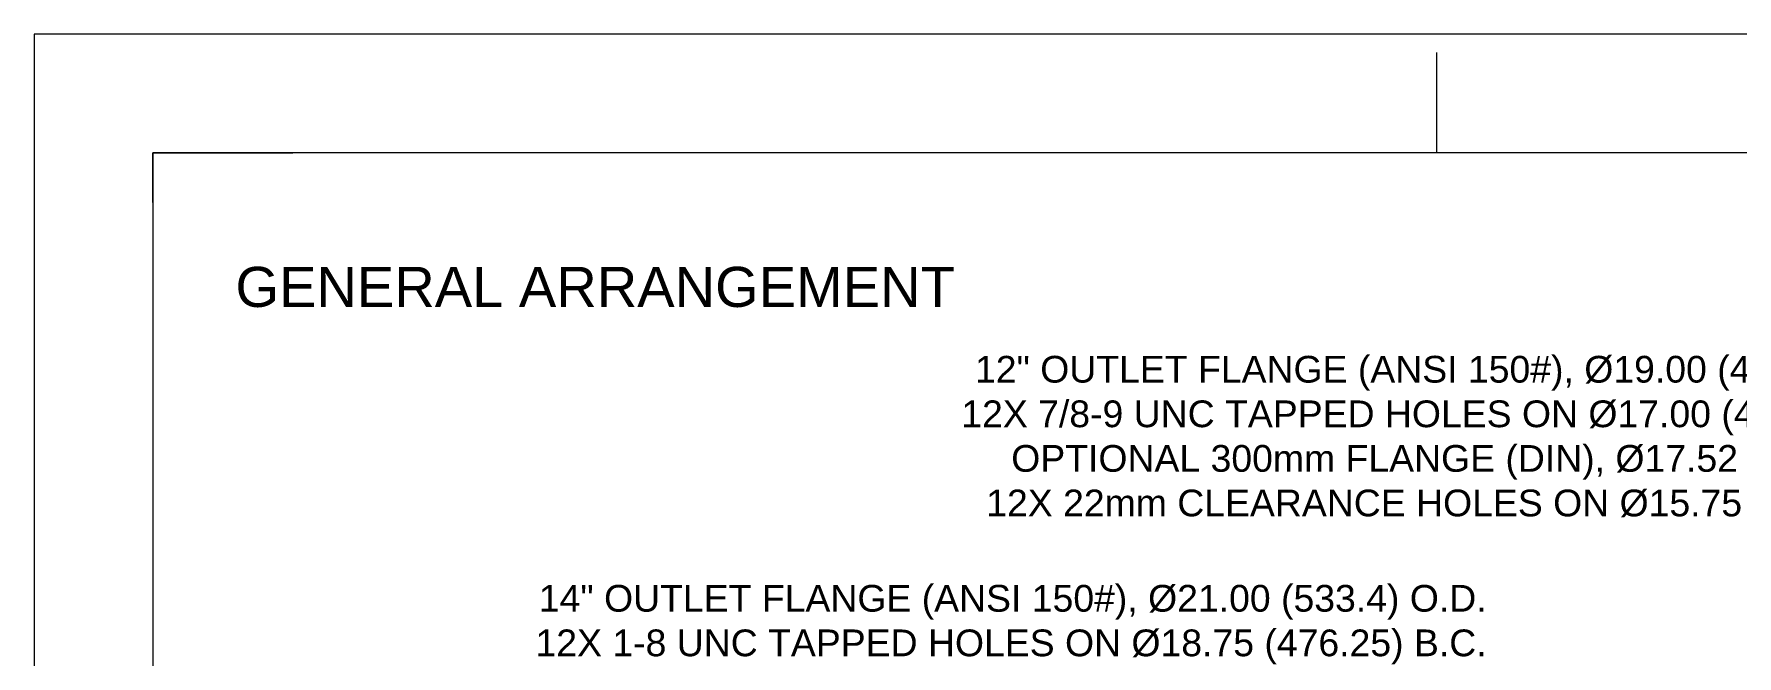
# Model space of a CAD drawing. Header units: inches. Extents: x 2 to 422, y -2 to 317.
# Drawn here: x 2 to 129.3, y 270.8 to 317.4 of the extents above; entities that cross this region are included whole.
import ezdxf
from ezdxf.enums import TextEntityAlignment as Align

# ---------------------------------------------------------------- set-up
doc = ezdxf.new("R2010")
doc.units = ezdxf.units.IN
doc.header["$MEASUREMENT"] = 0
doc.layers.add('Title Block', color=7, linetype='Continuous')
doc.layers.add('TXT', color=7, linetype='Continuous')
doc.styles.add('ACANSTS', font='romans.shx', dxfattribs={"height": 1})
doc.styles.add('Roman', font='romans')
doc.styles.get("Standard").update_dxf_attribs({"font": 'arial.ttf'})

# ---------------------------------------------------------------- blocks, each defined once
blk = doc.blocks.new('LONE STAR BLOWER TITLE BLOCK (SIZE A)')
at = {"layer": 'Title Block', "lineweight": 15}
for p, q in [((23.625, 18), (0, 18)), ((0, 18), (0, 0)), ((5.9062, 17.5), (5.9062, 17.9219)), ((23.125, 17.5), (0.5, 17.5)), ((23.125, 17.5), (0.5, 17.5)), ((0.5, 17.5), (0.5, 0.5)), ((0.5, 17.2912), (0.5, 17.5)), ((0.5, 17.5), (1.0894, 17.5)), ((0.5, 17.2912), (0.5, 14.2179))]:
    blk.add_line(p, q, dxfattribs=at)
at = {"layer": 'Title Block', "lineweight": 15, "style": 'ACANSTS'}
for tag, p, height in [('DRAWN_BY', (14.3692, 2.2855), 0.135), ('DRAWN_DATE', (15.5145, 2.2938), 0.135), ('DRAWING_SUBTITLE', (17.5134, 1.9768), 0.2025), ('CHECKED_BY', (14.3914, 1.9397), 0.135), ('CHECK_DATE', (15.4958, 1.9404), 0.135), ('ENGINEER', (14.3854, 1.6081), 0.135), ('ENG_DATE', (15.4868, 1.6029), 0.135), ('DRAWING_SUBTITLE', (17.5109, 1.5494), 0.2025), ('MANUFACTURING', (14.3811, 1.2706), 0.135), ('MFG_DATE', (15.4879, 1.2695), 0.135), ('CONTROL', (14.3811, 0.9331), 0.135), ('CONTROL_DATE', (15.4879, 0.932), 0.135), ('CAGE_CODE', (17.7275, 0.9163), 0.135), ('MODEL_FILE_NAME', (8.2952, 0.6111), 0.135), ('APPROVED_BY', (14.3698, 0.5685), 0.135), ('APPROVAL_DATE', (15.4796, 0.5615), 0.135)]:
    blk.add_attdef(tag, p, '', height=height, dxfattribs=at)
at = {"layer": 'Title Block', "lineweight": 15, "style": 'Roman', "flags": 8}
for tag, height, p in [('DWG_NUMBER', 0.2812, (18.9096, 1.1474)), ('SCALE', 0.135, (17.9035, 0.7041)), ('SHEETNUMBER', 0.135, (21.2556, 0.7041)), ('TOTA_SHEETS', 0.135, (21.8939, 0.7016))]:
    blk.add_attdef(tag, text='', height=height, dxfattribs=at).set_placement(p, align=Align.TOP_LEFT)
at = {"layer": 'Title Block', "lineweight": 15, "style": 'ACANSTS'}
blk.add_attdef('REVISION', text='', height=0.135, dxfattribs=at).set_placement((22.8495, 0.8933), align=Align.CENTER)

msp = doc.modelspace()

# ---------------------------------------------------------------- block references
at = {"xscale": 17.75796442161139, "yscale": 17.75796442161139, "zscale": 17.75796442161139}
msp.add_blockref('LONE STAR BLOWER TITLE BLOCK (SIZE A)', (2.023, -2.285), dxfattribs=at)

# ---------------------------------------------------------------- texts
at = {"char_height": 2, "attachment_point": 6}
for s, insert in [('12" OUTLET FLANGE (ANSI 150#), %%C19.00 (482.6) O.D.\\P12X 7/8-9 UNC TAPPED HOLES ON %%C17.00 (431.8) B.C.\\POPTIONAL 300mm FLANGE (DIN), %%C17.52 (445) O.D.\\P12X 22mm CLEARANCE HOLES ON %%C15.75 (400) B.C.', (143.234, 286.987)), ('14" OUTLET FLANGE (ANSI 150#), %%C21.00 (533.4) O.D.\\P12X 1-8 UNC TAPPED HOLES ON %%C18.75 (476.25) B.C.\\POPTIONAL 350mm FLANGE (DIN), %%C19.88 (505) O.D.\\P12X 22mm CLEARANCE HOLES ON %%C18.11 (460) B.C.', (110.624, 269.856))]:
    msp.add_mtext(s, dxfattribs=dict(at, insert=insert))
at = {"layer": 'TXT', "lineweight": 5}
msp.add_text('GENERAL ARRANGEMENT', height=3, dxfattribs=at).set_placement((43.973, 296.947), align=Align.CENTER)

doc.saveas('drawing.dxf')
